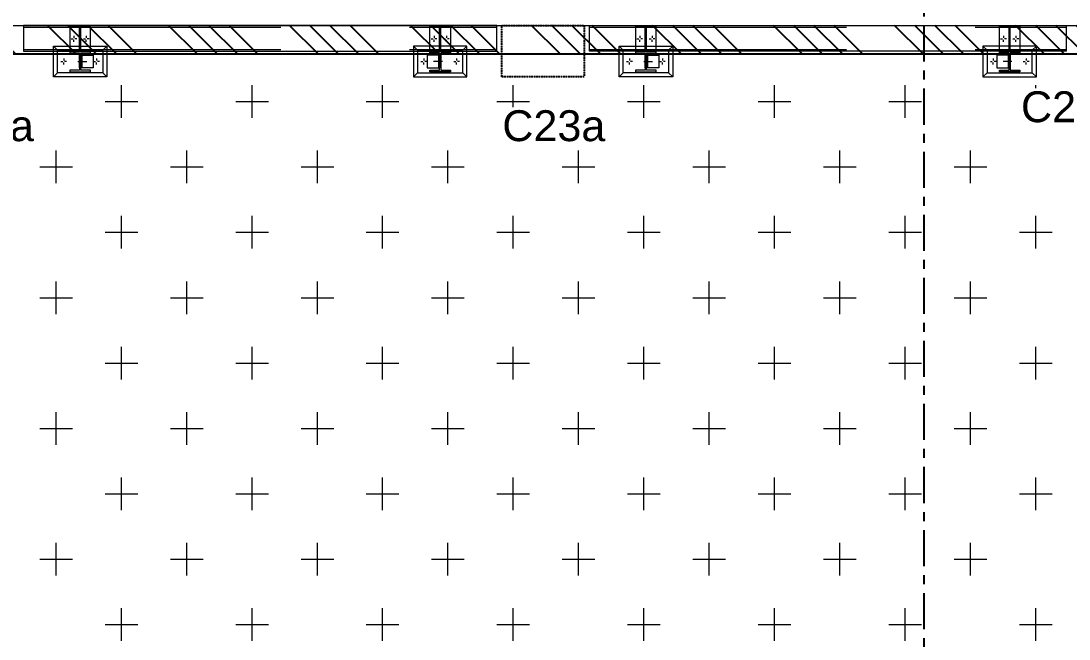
# Model space of a CAD drawing. Header units: millimetres. Extents: x 663313 to 1226001, y 1431724 to 1620898.
# Drawn here: x 716650 to 721744, y 1517596 to 1520598 of the extents above; entities that cross this region are included whole.
import ezdxf
from ezdxf.enums import TextEntityAlignment as Align

# ---------------------------------------------------------------- set-up
doc = ezdxf.new("R2010")
doc.units = ezdxf.units.MM
for name, pattern in [('CENTER', [50.8, 31.75, -6.35, 6.35, -6.35]), ('HIDDEN', [0.375, 0.25, -0.125]), ('TA_GL_000.70000', [1.925, 0.7, -0.175, 0.175, -0.175, 0.7]), ('XKITLINE00', [0]), ('XKITLINE02', [4, 2, -2])]:
    doc.linetypes.add(name, pattern=pattern)
for name, color, linetype in [('000 - 0_SYM_DWG_GRIDLINE_MAIN_COLOR_251', 251, 'Continuous'), ('000 - 0_SYM_DWG_SLOPE-SYM_TEXT_COLOR_3', 3, 'Continuous'), ('000 - GRID', 251, 'CENTER'), ('BR', 6, 'Continuous'), ('CVA044__', 2, 'Continuous'), ('DIM', 1, 'Continuous'), ('TEXT', 3, 'Continuous')]:
    doc.layers.add(name, color=color, linetype=linetype)
for name, color, linetype, lineweight in [('A-FLOR-E', 2, 'Continuous', 9), ('Bolt', 7, 'Continuous', 0), ('Part', 2, 'Continuous', 0)]:
    doc.layers.add(name, color=color, linetype=linetype, lineweight=lineweight)
doc.styles.add('Arial', font='arial.ttf')
doc.styles.add('TA', font='', dxfattribs={"height": 4.5})
doc.styles.get('TA').set_extended_font_data('Cordia New')

# ---------------------------------------------------------------- blocks, each defined once
blk = doc.blocks.new('*U4785')
at = {"layer": '000 - 0_SYM_DWG_GRIDLINE_MAIN_COLOR_251', "color": 0, "linetype": 'ByBlock', "ltscale": 5}
blk.add_line((20, 0), (-316, 0), dxfattribs=at)
at = {"style": 'TA', "flags": 1}
blk.add_attdef('LOCATION', (6, -6), '', height=4.5, rotation=270, dxfattribs=at)
at = {"layer": '000 - 0_SYM_DWG_SLOPE-SYM_TEXT_COLOR_3', "style": 'Arial'}
blk.add_attdef('GRID-HEAD', text='', height=4, rotation=270, dxfattribs=at).set_placement((41.25, 0), align=Align.MIDDLE_CENTER)
blk = doc.blocks.new('W-1-PP18-ST_ENT4_REV00_20260531-225107_LOPF_DIMS')
at = {"layer": '000 - GRID', "linetype": 'TA_GL_000.70000', "xscale": 50.00000000000044, "yscale": 50.00000000000044, "zscale": 50.00000000000044, "rotation": 90}
blk.add_blockref('*U4785', (23100, -0.6), dxfattribs=at)
blk = doc.blocks.new('44')
at = {"layer": 'Bolt', "color": 21, "linetype": 'XKITLINE00', "lineweight": 0}
for p, q in [((31.5889, 22.9796), (31.5889, 22.9703)), ((31.5889, 22.9796), (31.5889, 22.9703)), ((31.5749, 22.9656), (31.5842, 22.9656)), ((31.5749, 22.9656), (31.5842, 22.9656)), ((31.5889, 22.9516), (31.5889, 22.9609)), ((31.5889, 22.9516), (31.5889, 22.9609)), ((31.6029, 22.9656), (31.5936, 22.9656)), ((31.6029, 22.9656), (31.5936, 22.9656)), ((31.6989, 22.9296), (31.6989, 22.9203)), ((31.6849, 22.9156), (31.6942, 22.9156)), ((31.6989, 22.9016), (31.6989, 22.9109)), ((31.7129, 22.9156), (31.7036, 22.9156)), ((31.6849, 22.8556), (31.6942, 22.8556)), ((31.6989, 22.8696), (31.6989, 22.8603)), ((31.6989, 22.8416), (31.6989, 22.8509)), ((31.7129, 22.8556), (31.7036, 22.8556)), ((31.5749, 22.8056), (31.5842, 22.8056)), ((31.5749, 22.8056), (31.5842, 22.8056)), ((31.5889, 22.8196), (31.5889, 22.8103)), ((31.5889, 22.8196), (31.5889, 22.8103)), ((31.5889, 22.7916), (31.5889, 22.8009)), ((31.5889, 22.7916), (31.5889, 22.8009)), ((31.6029, 22.8056), (31.5936, 22.8056)), ((31.6029, 22.8056), (31.5936, 22.8056)), ((31.5749, 21.2156), (31.5842, 21.2156)), ((31.5749, 21.2156), (31.5842, 21.2156)), ((31.5889, 21.2296), (31.5889, 21.2203)), ((31.5889, 21.2296), (31.5889, 21.2203)), ((31.5889, 21.2016), (31.5889, 21.2109)), ((31.5889, 21.2016), (31.5889, 21.2109)), ((31.6029, 21.2156), (31.5936, 21.2156)), ((31.6029, 21.2156), (31.5936, 21.2156)), ((31.6849, 21.1656), (31.6942, 21.1656)), ((31.6989, 21.1796), (31.6989, 21.1703)), ((31.6989, 21.1516), (31.6989, 21.1609)), ((31.7129, 21.1656), (31.7036, 21.1656)), ((31.6849, 21.1056), (31.6942, 21.1056)), ((31.6989, 21.1196), (31.6989, 21.1103)), ((31.6989, 21.0916), (31.6989, 21.1009)), ((31.7129, 21.1056), (31.7036, 21.1056)), ((31.5749, 21.0556), (31.5842, 21.0556)), ((31.5749, 21.0556), (31.5842, 21.0556)), ((31.5889, 21.0696), (31.5889, 21.0603)), ((31.5889, 21.0696), (31.5889, 21.0603)), ((31.5889, 21.0416), (31.5889, 21.0509)), ((31.5889, 21.0416), (31.5889, 21.0509)), ((31.6029, 21.0556), (31.5936, 21.0556)), ((31.6029, 21.0556), (31.5936, 21.0556)), ((31.5889, 20.2296), (31.5889, 20.2203)), ((31.5889, 20.2296), (31.5889, 20.2203)), ((31.5749, 20.2156), (31.5842, 20.2156)), ((31.5749, 20.2156), (31.5842, 20.2156)), ((31.5889, 20.2016), (31.5889, 20.2109)), ((31.5889, 20.2016), (31.5889, 20.2109)), ((31.6029, 20.2156), (31.5936, 20.2156)), ((31.6029, 20.2156), (31.5936, 20.2156)), ((31.6989, 20.1796), (31.6989, 20.1703)), ((31.6849, 20.1656), (31.6942, 20.1656)), ((31.6989, 20.1516), (31.6989, 20.1609)), ((31.7129, 20.1656), (31.7036, 20.1656)), ((31.6849, 20.1056), (31.6942, 20.1056)), ((31.6989, 20.1196), (31.6989, 20.1103)), ((31.6989, 20.0916), (31.6989, 20.1009)), ((31.7129, 20.1056), (31.7036, 20.1056)), ((31.5749, 20.0556), (31.5842, 20.0556)), ((31.5749, 20.0556), (31.5842, 20.0556)), ((31.5889, 20.0696), (31.5889, 20.0603)), ((31.5889, 20.0696), (31.5889, 20.0603)), ((31.5889, 20.0416), (31.5889, 20.0509)), ((31.5889, 20.0416), (31.5889, 20.0509)), ((31.6029, 20.0556), (31.5936, 20.0556)), ((31.6029, 20.0556), (31.5936, 20.0556)), ((31.5749, 18.4476), (31.5842, 18.4476)), ((31.5749, 18.4476), (31.5842, 18.4476)), ((31.5889, 18.4616), (31.5889, 18.4523)), ((31.5889, 18.4616), (31.5889, 18.4523)), ((31.5889, 18.4336), (31.5889, 18.4429)), ((31.5889, 18.4336), (31.5889, 18.4429)), ((31.6029, 18.4476), (31.5936, 18.4476)), ((31.6029, 18.4476), (31.5936, 18.4476)), ((31.6849, 18.3976), (31.6942, 18.3976)), ((31.6989, 18.4116), (31.6989, 18.4023)), ((31.6989, 18.3836), (31.6989, 18.3929)), ((31.7129, 18.3976), (31.7036, 18.3976)), ((31.6989, 18.3516), (31.6989, 18.3423)), ((31.5889, 18.3016), (31.5889, 18.2923)), ((31.5889, 18.3016), (31.5889, 18.2923)), ((31.6849, 18.3376), (31.6942, 18.3376)), ((31.6989, 18.3236), (31.6989, 18.3329)), ((31.7129, 18.3376), (31.7036, 18.3376)), ((31.5749, 18.2876), (31.5842, 18.2876)), ((31.5749, 18.2876), (31.5842, 18.2876)), ((31.5889, 18.2736), (31.5889, 18.2829)), ((31.5889, 18.2736), (31.5889, 18.2829)), ((31.6029, 18.2876), (31.5936, 18.2876)), ((31.6029, 18.2876), (31.5936, 18.2876))]:
    blk.add_line(p, q, dxfattribs=at)
at = {"layer": 'Bolt', "color": 21, "linetype": 'XKITLINE02', "lineweight": 0}
for p, q in [((31.5694, 22.8826), (31.5694, 22.8776)), ((31.5819, 22.8826), (31.5819, 22.8886)), ((31.5819, 22.8886), (31.5819, 22.8826)), ((31.5889, 22.8965), (31.5889, 22.8536)), ((31.5959, 22.8826), (31.5959, 22.8886)), ((31.5959, 22.8886), (31.5959, 22.8826)), ((31.6084, 22.8826), (31.6084, 22.8776)), ((31.5694, 21.1386), (31.5694, 21.1436)), ((31.5889, 21.1247), (31.5889, 21.1676)), ((31.6084, 21.1386), (31.6084, 21.1436)), ((31.5819, 21.1386), (31.5819, 21.1326)), ((31.5819, 21.1326), (31.5819, 21.1386)), ((31.5959, 21.1386), (31.5959, 21.1326)), ((31.5959, 21.1326), (31.5959, 21.1386)), ((31.5694, 20.1326), (31.5694, 20.1276)), ((31.5819, 20.1386), (31.5819, 20.1326)), ((31.5819, 20.1326), (31.5819, 20.1386)), ((31.5889, 20.1465), (31.5889, 20.1036)), ((31.5959, 20.1386), (31.5959, 20.1326)), ((31.5959, 20.1326), (31.5959, 20.1386)), ((31.6084, 20.1326), (31.6084, 20.1276)), ((31.5889, 18.3567), (31.5889, 18.3996)), ((31.5694, 18.3706), (31.5694, 18.3756)), ((31.5819, 18.3706), (31.5819, 18.3646)), ((31.5819, 18.3646), (31.5819, 18.3706)), ((31.5959, 18.3706), (31.5959, 18.3646)), ((31.5959, 18.3646), (31.5959, 18.3706)), ((31.6084, 18.3706), (31.6084, 18.3756))]:
    blk.add_line(p, q, dxfattribs=at)
at = {"layer": 'Part', "color": 251, "linetype": 'HIDDEN', "lineweight": 0, "ltscale": 5}
for p, q in [((31.6469, 23.1606), (31.6469, 20.8606)), ((31.7559, 23.1606), (31.7559, 20.8606)), ((31.6469, 20.4106), (31.6469, 18.0926)), ((31.7559, 20.4106), (31.7559, 18.0926))]:
    blk.add_line(p, q, dxfattribs=at)
at = {"layer": 'Part', "lineweight": 0}
for p, q in [((31.5139, 23.0156), (31.5339, 22.9956)), ((31.5139, 22.7556), (31.5339, 22.7756)), ((31.5139, 21.2656), (31.5339, 21.2456)), ((31.5139, 21.0056), (31.5339, 21.0256)), ((31.5139, 20.2656), (31.5339, 20.2456)), ((31.5139, 20.0056), (31.5339, 20.0256)), ((31.5139, 18.4976), (31.5339, 18.4776)), ((31.5139, 18.2376), (31.5339, 18.2576))]:
    blk.add_line(p, q, dxfattribs=at)
at = {"layer": 'Part', "color": 252, "linetype": 'HIDDEN', "lineweight": 0, "ltscale": 2}
for p, q in [((31.6439, 22.9956), (31.6639, 23.0156)), ((31.6439, 22.7756), (31.6639, 22.7556)), ((31.6439, 21.2456), (31.6639, 21.2656)), ((31.6439, 21.0256), (31.6639, 21.0056)), ((31.6439, 20.2456), (31.6639, 20.2656)), ((31.6439, 20.0256), (31.6639, 20.0056)), ((31.6439, 18.4776), (31.6639, 18.4976)), ((31.6439, 18.2576), (31.6639, 18.2376))]:
    blk.add_line(p, q, dxfattribs=at)
at = {"layer": 'Part', "color": 21, "linetype": 'XKITLINE02', "lineweight": 0}
for p, q in [((31.6389, 22.9356), (31.6389, 22.8356)), ((31.5589, 22.8886), (31.6189, 22.8886)), ((31.5589, 22.8826), (31.6189, 22.8826)), ((31.6689, 22.8886), (31.6689, 22.8826)), ((31.6389, 21.0856), (31.6389, 21.1856)), ((31.5589, 21.1386), (31.6189, 21.1386)), ((31.5589, 21.1326), (31.6189, 21.1326)), ((31.6689, 21.1326), (31.6689, 21.1386)), ((31.6389, 20.1856), (31.6389, 20.0856)), ((31.5589, 20.1386), (31.6189, 20.1386)), ((31.5589, 20.1326), (31.6189, 20.1326)), ((31.6689, 20.1386), (31.6689, 20.1326)), ((31.6389, 18.3176), (31.6389, 18.4176)), ((31.5589, 18.3706), (31.6189, 18.3706)), ((31.5589, 18.3646), (31.6189, 18.3646)), ((31.6689, 18.3646), (31.6689, 18.3706))]:
    blk.add_line(p, q, dxfattribs=at)
at = {"layer": 'Part', "linetype": 'XKITLINE02', "lineweight": 0}
for p, q in [((31.6189, 22.8776), (31.5589, 22.8776)), ((31.6389, 22.8886), (31.7589, 22.8886)), ((31.6389, 22.8826), (31.7589, 22.8826)), ((31.6189, 21.1436), (31.5589, 21.1436)), ((31.6389, 21.1386), (31.7589, 21.1386)), ((31.6389, 21.1326), (31.7589, 21.1326)), ((31.6189, 20.1276), (31.5589, 20.1276)), ((31.6389, 20.1386), (31.7589, 20.1386)), ((31.6389, 20.1326), (31.7589, 20.1326)), ((31.6189, 18.3756), (31.5589, 18.3756)), ((31.6389, 18.3706), (31.7589, 18.3706)), ((31.6389, 18.3646), (31.7589, 18.3646))]:
    blk.add_line(p, q, dxfattribs=at)
at = {"layer": 'Part', "color": 4, "lineweight": 0}
for points in [[(31.6389, 20.8606), (31.7639, 20.8606), (31.7639, 23.1606), (31.6389, 23.1606), (31.6389, 20.8606)], [(31.6389, 18.0926), (31.6389, 20.4106), (31.7639, 20.4106), (31.7639, 18.0926), (31.6389, 18.0926)]]:
    blk.add_lwpolyline(points, dxfattribs=at)
at = {"layer": 'Part', "lineweight": 0}
for points in [[(31.6389, 22.7556), (31.5139, 22.7556), (31.5139, 23.0156), (31.6389, 23.0156)], [(31.6389, 22.7756), (31.5339, 22.7756), (31.5339, 22.9956), (31.6389, 22.9956)], [(31.6389, 21.2656), (31.5139, 21.2656), (31.5139, 21.0056), (31.6389, 21.0056)], [(31.6389, 21.2456), (31.5339, 21.2456), (31.5339, 21.0256), (31.6389, 21.0256)], [(31.6389, 20.0056), (31.5139, 20.0056), (31.5139, 20.2656), (31.6389, 20.2656)], [(31.6389, 20.0256), (31.5339, 20.0256), (31.5339, 20.2456), (31.6389, 20.2456)], [(31.6389, 18.4976), (31.5139, 18.4976), (31.5139, 18.2376), (31.6389, 18.2376)], [(31.6389, 18.4776), (31.5339, 18.4776), (31.5339, 18.2576), (31.6389, 18.2576)]]:
    blk.add_lwpolyline(points, dxfattribs=at)
at = {"layer": 'Part', "color": 252, "linetype": 'HIDDEN', "lineweight": 0, "ltscale": 2}
for points in [[(31.6389, 23.0156), (31.6639, 23.0156), (31.6639, 22.7556), (31.6389, 22.7556)], [(31.6389, 22.9956), (31.6439, 22.9956), (31.6439, 22.7756), (31.6389, 22.7756)], [(31.6389, 21.0056), (31.6639, 21.0056), (31.6639, 21.2656), (31.6389, 21.2656)], [(31.6389, 21.0256), (31.6439, 21.0256), (31.6439, 21.2456), (31.6389, 21.2456)], [(31.6389, 20.2656), (31.6639, 20.2656), (31.6639, 20.0056), (31.6389, 20.0056)], [(31.6389, 20.2456), (31.6439, 20.2456), (31.6439, 20.0256), (31.6389, 20.0256)], [(31.6389, 18.2376), (31.6639, 18.2376), (31.6639, 18.4976), (31.6389, 18.4976)], [(31.6389, 18.2576), (31.6439, 18.2576), (31.6439, 18.4776), (31.6389, 18.4776)]]:
    blk.add_lwpolyline(points, dxfattribs=at)
at = {"layer": 'Part', "linetype": 'XKITLINE02', "lineweight": 0}
for points in [[(31.6389, 22.9356), (31.6309, 22.9356), (31.6309, 22.8886), (31.5469, 22.8886), (31.5469, 22.9356), (31.5389, 22.9356), (31.5389, 22.8356), (31.5469, 22.8356), (31.5469, 22.8826), (31.6309, 22.8826), (31.6309, 22.8356), (31.6389, 22.8356)], [(31.6389, 21.0856), (31.6309, 21.0856), (31.6309, 21.1326), (31.5469, 21.1326), (31.5469, 21.0856), (31.5389, 21.0856), (31.5389, 21.1856), (31.5469, 21.1856), (31.5469, 21.1386), (31.6309, 21.1386), (31.6309, 21.1856), (31.6389, 21.1856)], [(31.6389, 20.1856), (31.6309, 20.1856), (31.6309, 20.1386), (31.5469, 20.1386), (31.5469, 20.1856), (31.5389, 20.1856), (31.5389, 20.0856), (31.5469, 20.0856), (31.5469, 20.1326), (31.6309, 20.1326), (31.6309, 20.0856), (31.6389, 20.0856)], [(31.6389, 18.3176), (31.6309, 18.3176), (31.6309, 18.3646), (31.5469, 18.3646), (31.5469, 18.3176), (31.5389, 18.3176), (31.5389, 18.4176), (31.5469, 18.4176), (31.5469, 18.3706), (31.6309, 18.3706), (31.6309, 18.4176), (31.6389, 18.4176)]]:
    blk.add_lwpolyline(points, close=True, dxfattribs=at)
for points in [[(31.6389, 22.8356), (31.7589, 22.8356), (31.7589, 22.9356), (31.6389, 22.9356)], [(31.6189, 22.8826), (31.6189, 22.8226), (31.5589, 22.8226), (31.5589, 22.8826)], [(31.6189, 21.1386), (31.6189, 21.1986), (31.5589, 21.1986), (31.5589, 21.1386)], [(31.6389, 21.1856), (31.7589, 21.1856), (31.7589, 21.0856), (31.6389, 21.0856)], [(31.6389, 20.0856), (31.7589, 20.0856), (31.7589, 20.1856), (31.6389, 20.1856)], [(31.6189, 20.1326), (31.6189, 20.0726), (31.5589, 20.0726), (31.5589, 20.1326)], [(31.6189, 18.3706), (31.6189, 18.4306), (31.5589, 18.4306), (31.5589, 18.3706)], [(31.6389, 18.4176), (31.7589, 18.4176), (31.7589, 18.3176), (31.6389, 18.3176)]]:
    blk.add_lwpolyline(points, dxfattribs=at)
blk = doc.blocks.new('W-1-PP18-ST_ENT4_REV00_20260531-225334_LOPF_PL')
at = {"layer": 'A-FLOR-E'}
h = blk.add_hatch(dxfattribs=at)
h.set_pattern_fill('CROSS', color=250, scale=50)
h.set_pattern_definition([(0, (-663607876.36, -1524781034.1), (317.5, 317.5), [158.75, -476.25]), (90, (-663607797, -1524781113.48), (-317.5, 317.5), [158.75, -476.25])])
h.paths.add_polyline_path([(19109.7, -8210), (19109.8, -13360.2), (23991.6, -13360.4), (23967.6, -1699.9), (16485, -1700.1), (16485, -3485), (17110, -3485), (17109.8, -8210)])
at = {"layer": 'TEXT'}
h = blk.add_hatch(dxfattribs=at)
h.set_pattern_fill('ANSI34', color=251, scale=21.831008, angle=389.6127)
h.set_pattern_definition([(314.9986, (31061.48, -20146.6), (294.079, 294.065), []), (314.9986, (31061.47, -20244.64), (294.079, 294.065), []), (314.9986, (31061.47, -20342.66), (294.079, 294.065), []), (314.9986, (31061.47, -20440.7), (294.079, 294.065), [])])
h.paths.add_polyline_path([(21249.9, -1450), (21249.9, -1590), (24079.2, -1590.1), (24079.2, -1450.1)], flags=17)
h.paths.add_polyline_path([(18499.6, -1590), (18499.6, -1450), (16347.7, -1449.9), (16347.7, -1589.9)])
h.paths.add_polyline_path([(18499.6, -1450), (18499.6, -1590), (21249.9, -1590), (21249.9, -1450)], flags=17)
h.paths.add_polyline_path([(24220.2, -1449.9), (24080.2, -1449.9), (24079.9, -13260), (19109.7, -13259.9), (19109.7, -8210), (17109.8, -8210), (17110, -3485), (16485.3, -3485), (16485, -1575), (16345, -1575), (16345, -3625), (16970, -3625), (16969.9, -8350), (18969.8, -8350), (18969.7, -13399.9), (24219.9, -13400)])
at = {"layer": 'BR', "color": 1, "linetype": 'HIDDEN', "ltscale": 5}
blk.add_lwpolyline([(21049.9, -1699.9), (21049.9, -1449.9), (21449.9, -1449.9), (21449.9, -1699.9)], close=True, dxfattribs=at)
at = {"layer": 'DIM'}
blk.add_line((24079.9, -1590.1), (16485, -1589.9), dxfattribs=at)
at = {"layer": 'Part', "linetype": 'XKITLINE00', "lineweight": 0}
blk.add_lwpolyline([(16346.8, -1450), (24217.6, -1450), (24217.6, -13400), (18969.8, -13399.9)], dxfattribs=at)
blk.add_lwpolyline([(17109.7, -8210), (17109.7, -3484.9), (16484.6, -3484.9), (16484.6, -1590), (24077.6, -1590), (24077.6, -13260), (19109.8, -13259.9), (19109.8, -8210)], close=True, dxfattribs=at)
at = {"layer": 'CVA044__', "color": 3, "char_height": 150, "attachment_point": 5, "style": 'Arial', "bg_fill": 3, "box_fill_scale": 1.1, "bg_fill_color": 256, "bg_fill_true_color": 13158600, "bg_fill_transparency": 0}
for s, insert in [('\\A1;C25', (23765, -1845.8)), ('\\A1;C23a', (18524.6, -1937.9)), ('\\A1;C23a', (21302.3, -1937.9))]:
    blk.add_mtext(s, dxfattribs=dict(at, insert=insert))
at = {"xscale": 1000.000000000001, "yscale": 1000.000000000001, "zscale": 1000.000000000001, "rotation": 90}
blk.add_blockref('44', (41885.6, -33213.9), dxfattribs=at)

msp = doc.modelspace()

# ---------------------------------------------------------------- block references
at = {"layer": 'DIM', "color": 1}
msp.add_blockref('W-1-PP18-ST_ENT4_REV00_20260531-225107_LOPF_DIMS', (697937.9499, 1522025.7857), dxfattribs=at)
msp.add_blockref('W-1-PP18-ST_ENT4_REV00_20260531-225107_LOPF_DIMS', (697937.9499, 1522025.7857), dxfattribs=at)

# ---------------------------------------------------------------- next in the draw order: block references
at = {"color": 1}
msp.add_blockref('W-1-PP18-ST_ENT4_REV00_20260531-225334_LOPF_PL', (697937.9499, 1522025.7857), dxfattribs=at)

doc.saveas('drawing.dxf')
